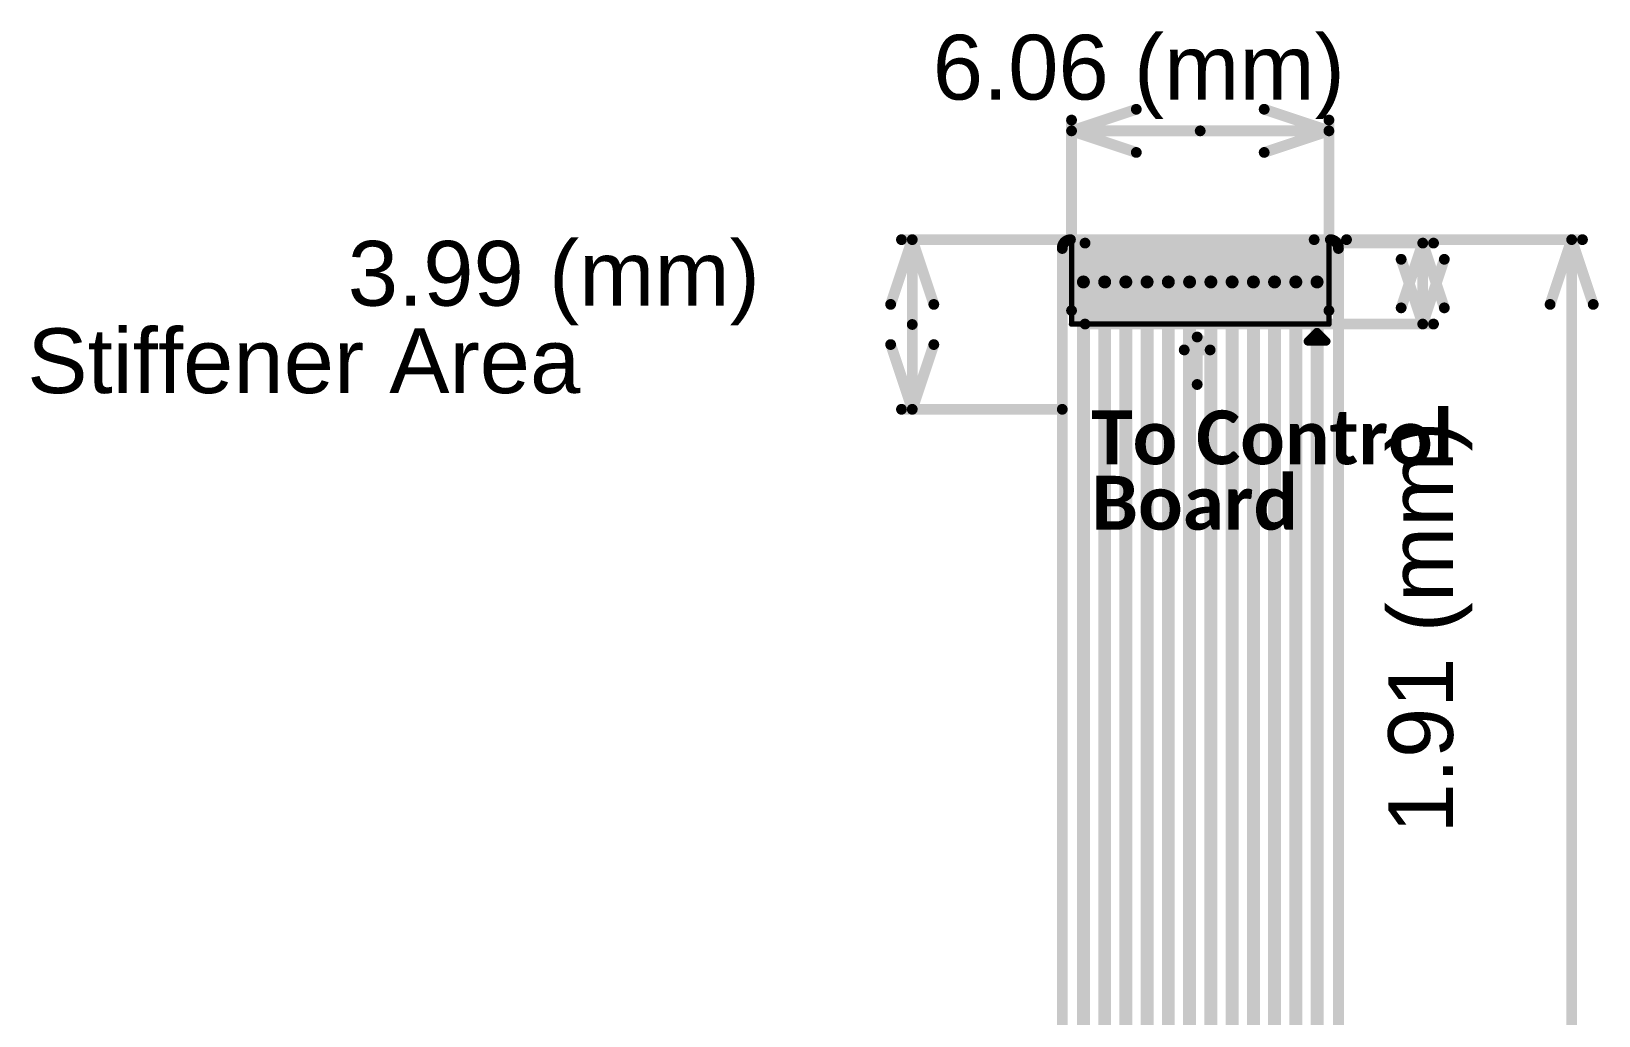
# Model space of a CAD drawing. Header units: millimetres. Extents: x -1.2 to 0.53, y -0.22 to 3.74.
# Drawn here: x -0.955 to 0.497, y 2.824 to 3.736 of the extents above; entities that cross this region are included whole.
import ezdxf

# ---------------------------------------------------------------- set-up
doc = ezdxf.new("R2010")
doc.units = ezdxf.units.MM
doc.header["$MEASUREMENT"] = 0
for name, color, linetype in [('Mechanical1', 6, 'Continuous'), ('Mechanical2', 216, 'Continuous'), ('TopLayer', 1, 'Continuous'), ('TopOverlay', 2, 'Continuous'), ('TopPaste', 8, 'Continuous'), ('TopSolder', 216, 'Continuous')]:
    doc.layers.add(name, color=color, linetype=linetype)
doc.styles.add('Arial', font='', dxfattribs={"height": 0.2})
doc.styles.add('Calibri', font='', dxfattribs={"height": 0.2})
doc.styles.get('Arial').set_extended_font_data('Arial')
doc.styles.get('Calibri').set_extended_font_data('Calibri', bold=True)

# ---------------------------------------------------------------- blocks, each defined once
blk = doc.blocks.new('12_P___R______P____1')
at = {"layer": 'TopLayer'}
for points in [[(-0.2224, 0.0335), (-0.2106, 0.0335), (-0.2106, -0.0335), (-0.2224, -0.0335)], [(-0.2028, 0.0335), (-0.1909, 0.0335), (-0.1909, -0.0335), (-0.2028, -0.0335)], [(-0.1831, 0.0335), (-0.1713, 0.0335), (-0.1713, -0.0335), (-0.1831, -0.0335)], [(-0.1634, 0.0335), (-0.1516, 0.0335), (-0.1516, -0.0335), (-0.1634, -0.0335)], [(-0.1437, 0.0335), (-0.1319, 0.0335), (-0.1319, -0.0335), (-0.1437, -0.0335)], [(-0.124, 0.0335), (-0.1122, 0.0335), (-0.1122, -0.0335), (-0.124, -0.0335)], [(-0.1043, 0.0335), (-0.0925, 0.0335), (-0.0925, -0.0335), (-0.1043, -0.0335)], [(-0.0846, 0.0335), (-0.0728, 0.0335), (-0.0728, -0.0335), (-0.0846, -0.0335)], [(-0.065, 0.0335), (-0.0531, 0.0335), (-0.0531, -0.0335), (-0.065, -0.0335)], [(-0.0453, 0.0335), (-0.0335, 0.0335), (-0.0335, -0.0335), (-0.0453, -0.0335)], [(-0.0256, 0.0335), (-0.0138, 0.0335), (-0.0138, -0.0335), (-0.0256, -0.0335)], [(-0.0059, 0.0335), (0.0059, 0.0335), (0.0059, -0.0335), (-0.0059, -0.0335)]]:
    blk.add_hatch(color=1, dxfattribs=at).paths.add_polyline_path(points)
at = {"layer": 'TopPaste'}
for points in [[(-0.2224, 0.0335), (-0.2106, 0.0335), (-0.2106, -0.0335), (-0.2224, -0.0335)], [(-0.2028, 0.0335), (-0.1909, 0.0335), (-0.1909, -0.0335), (-0.2028, -0.0335)], [(-0.1831, 0.0335), (-0.1713, 0.0335), (-0.1713, -0.0335), (-0.1831, -0.0335)], [(-0.1634, 0.0335), (-0.1516, 0.0335), (-0.1516, -0.0335), (-0.1634, -0.0335)], [(-0.1437, 0.0335), (-0.1319, 0.0335), (-0.1319, -0.0335), (-0.1437, -0.0335)], [(-0.124, 0.0335), (-0.1122, 0.0335), (-0.1122, -0.0335), (-0.124, -0.0335)], [(-0.1043, 0.0335), (-0.0925, 0.0335), (-0.0925, -0.0335), (-0.1043, -0.0335)], [(-0.0846, 0.0335), (-0.0728, 0.0335), (-0.0728, -0.0335), (-0.0846, -0.0335)], [(-0.065, 0.0335), (-0.0531, 0.0335), (-0.0531, -0.0335), (-0.065, -0.0335)], [(-0.0453, 0.0335), (-0.0335, 0.0335), (-0.0335, -0.0335), (-0.0453, -0.0335)], [(-0.0256, 0.0335), (-0.0138, 0.0335), (-0.0138, -0.0335), (-0.0256, -0.0335)], [(-0.0059, 0.0335), (0.0059, 0.0335), (0.0059, -0.0335), (-0.0059, -0.0335)]]:
    blk.add_hatch(color=8, dxfattribs=at).paths.add_polyline_path(points)
at = {"layer": 'TopSolder'}
for points in [[(-0.2264, 0.0375), (-0.2066, 0.0375), (-0.2066, -0.0375), (-0.2264, -0.0375)], [(-0.2068, 0.0375), (-0.1869, 0.0375), (-0.1869, -0.0375), (-0.2068, -0.0375)], [(-0.1871, 0.0375), (-0.1673, 0.0375), (-0.1673, -0.0375), (-0.1871, -0.0375)], [(-0.1674, 0.0375), (-0.1476, 0.0375), (-0.1476, -0.0375), (-0.1674, -0.0375)], [(-0.1477, 0.0375), (-0.1279, 0.0375), (-0.1279, -0.0375), (-0.1477, -0.0375)], [(-0.128, 0.0375), (-0.1082, 0.0375), (-0.1082, -0.0375), (-0.128, -0.0375)], [(-0.1083, 0.0375), (-0.0885, 0.0375), (-0.0885, -0.0375), (-0.1083, -0.0375)], [(-0.0886, 0.0375), (-0.0688, 0.0375), (-0.0688, -0.0375), (-0.0886, -0.0375)], [(-0.069, 0.0375), (-0.0491, 0.0375), (-0.0491, -0.0375), (-0.069, -0.0375)], [(-0.0493, 0.0375), (-0.0295, 0.0375), (-0.0295, -0.0375), (-0.0493, -0.0375)], [(-0.0296, 0.0375), (-0.0098, 0.0375), (-0.0098, -0.0375), (-0.0296, -0.0375)], [(-0.0099, 0.0375), (0.0099, 0.0375), (0.0099, -0.0375), (-0.0099, -0.0375)]]:
    blk.add_hatch(color=216, dxfattribs=at).paths.add_polyline_path(points)
at = {"layer": 'TopOverlay'}
for points, const_width in [([(-0.2275, -0.039), (-0.2275, 0.036)], 0.005), ([(0.011, -0.039), (0.011, 0.036)], 0.005), ([(-0.2275, -0.039), (0.011, -0.039)], 0.005), ([(-0.0085, -0.055), (0, -0.0465)], 0.00787), ([(0, -0.0465), (0.0085, -0.055)], 0.00787), ([(-0.0085, -0.055), (0.0085, -0.055)], 0.00787)]:
    blk.add_lwpolyline(points, dxfattribs=dict(at, const_width=const_width))
for points, const_width in [([(-0.2288, 0.036, 1), (-0.2263, 0.036, 1)], 0.0025), ([(0.0097, 0.036, 1), (0.0123, 0.036, 1)], 0.0025), ([(-0.2288, -0.039, 1), (-0.2263, -0.039, 1)], 0.0025), ([(-0.2288, -0.039, 1), (-0.2263, -0.039, 1)], 0.0025), ([(-0.002, -0.0465, 1), (0.002, -0.0465, 1)], 0.00394), ([(-0.002, -0.0465, 1), (0.002, -0.0465, 1)], 0.00394), ([(0.0097, -0.039, 1), (0.0123, -0.039, 1)], 0.0025), ([(0.0097, -0.039, 1), (0.0123, -0.039, 1)], 0.0025), ([(-0.0105, -0.055, 1), (-0.0065, -0.055, 1)], 0.00394), ([(-0.0105, -0.055, 1), (-0.0065, -0.055, 1)], 0.00394), ([(0.0065, -0.055, 1), (0.0105, -0.055, 1)], 0.00394), ([(0.0065, -0.055, 1), (0.0105, -0.055, 1)], 0.00394)]:
    blk.add_lwpolyline(points, format="xyb", close=True, dxfattribs=dict(at, const_width=const_width))

msp = doc.modelspace()

# ---------------------------------------------------------------- linework, layer by layer
at = {"layer": 'Mechanical1', "const_width": 0.01}
for points in [[(0.0086, 3.644), (0.0686, 3.664)], [(0.1871, 3.664), (0.2471, 3.644)], [(0.0086, 3.4775), (0.0086, 3.654)], [(0.0086, 3.644), (0.0686, 3.624)], [(0.0086, 3.644), (0.1278, 3.644)], [(0.1278, 3.644), (0.2471, 3.644)], [(0.1871, 3.624), (0.2471, 3.644)], [(0.2471, 3.4775), (0.2471, 3.654)], [(-0.159, 3.4832), (-0.139, 3.5432)], [(-0.149, 3.5432), (0.2334, 3.5432)], [(-0.139, 3.5432), (-0.119, 3.4832)], [(-0.139, 3.4646), (-0.139, 3.5432)], [(0.0211, 3.54), (0.344, 3.54)], [(0.2634, 3.5432), (0.482, 3.5432)], [(0.314, 3.48), (0.334, 3.54)], [(0.334, 3.54), (0.354, 3.48)], [(0.334, 3.465), (0.334, 3.54)], [(0.334, 3.465), (0.334, 3.54)], [(0.452, 3.4832), (0.472, 3.5432)], [(0.472, 3.5432), (0.492, 3.4832)], [(0.472, 2.0415), (0.472, 3.5432)], [(0.314, 3.525), (0.334, 3.465)], [(0.334, 3.465), (0.354, 3.525)], [(-0.139, 3.386), (-0.139, 3.4646)], [(0.0211, 3.465), (0.344, 3.465)], [(-0.159, 3.446), (-0.139, 3.386)], [(-0.139, 3.386), (-0.119, 3.446)], [(-0.149, 3.386), (0, 3.386)]]:
    msp.add_lwpolyline(points, dxfattribs=at)
at = {"layer": 'Mechanical1', "const_width": 0.005}
for points in [[(0.0661, 3.664, 1), (0.0711, 3.664, 1)], [(0.1846, 3.664, 1), (0.1896, 3.664, 1)], [(0.0061, 3.654, 1), (0.0111, 3.654, 1)], [(0.0061, 3.644, 1), (0.0111, 3.644, 1)], [(0.0061, 3.644, 1), (0.0111, 3.644, 1)], [(0.0061, 3.644, 1), (0.0111, 3.644, 1)], [(0.1253, 3.644, 1), (0.1303, 3.644, 1)], [(0.1253, 3.644, 1), (0.1303, 3.644, 1)], [(0.2446, 3.654, 1), (0.2496, 3.654, 1)], [(0.2446, 3.644, 1), (0.2496, 3.644, 1)], [(0.2446, 3.644, 1), (0.2496, 3.644, 1)], [(0.2446, 3.644, 1), (0.2496, 3.644, 1)], [(0.0661, 3.624, 1), (0.0711, 3.624, 1)], [(0.1846, 3.624, 1), (0.1896, 3.624, 1)], [(-0.1515, 3.5432, 1), (-0.1465, 3.5432, 1)], [(-0.1415, 3.5432, 1), (-0.1365, 3.5432, 1)], [(-0.1415, 3.5432, 1), (-0.1365, 3.5432, 1)], [(-0.1415, 3.5432, 1), (-0.1365, 3.5432, 1)], [(0.0186, 3.54, 1), (0.0236, 3.54, 1)], [(0.2309, 3.5432, 1), (0.2359, 3.5432, 1)], [(0.2609, 3.5432, 1), (0.2659, 3.5432, 1)], [(0.3315, 3.54, 1), (0.3365, 3.54, 1)], [(0.3315, 3.54, 1), (0.3365, 3.54, 1)], [(0.3315, 3.54, 1), (0.3365, 3.54, 1)], [(0.3315, 3.54, 1), (0.3365, 3.54, 1)], [(0.3415, 3.54, 1), (0.3465, 3.54, 1)], [(0.4695, 3.5432, 1), (0.4745, 3.5432, 1)], [(0.4695, 3.5432, 1), (0.4745, 3.5432, 1)], [(0.4695, 3.5432, 1), (0.4745, 3.5432, 1)], [(0.4795, 3.5432, 1), (0.4845, 3.5432, 1)], [(0.3115, 3.525, 1), (0.3165, 3.525, 1)], [(0.3515, 3.525, 1), (0.3565, 3.525, 1)], [(-0.1615, 3.4832, 1), (-0.1565, 3.4832, 1)], [(-0.1215, 3.4832, 1), (-0.1165, 3.4832, 1)], [(0.4495, 3.4832, 1), (0.4545, 3.4832, 1)], [(0.4895, 3.4832, 1), (0.4945, 3.4832, 1)], [(0.0061, 3.4775, 1), (0.0111, 3.4775, 1)], [(0.2446, 3.4775, 1), (0.2496, 3.4775, 1)], [(0.3115, 3.48, 1), (0.3165, 3.48, 1)], [(0.3515, 3.48, 1), (0.3565, 3.48, 1)], [(-0.1415, 3.4646, 1), (-0.1365, 3.4646, 1)], [(-0.1415, 3.4646, 1), (-0.1365, 3.4646, 1)], [(0.0186, 3.465, 1), (0.0236, 3.465, 1)], [(0.3315, 3.465, 1), (0.3365, 3.465, 1)], [(0.3315, 3.465, 1), (0.3365, 3.465, 1)], [(0.3315, 3.465, 1), (0.3365, 3.465, 1)], [(0.3315, 3.465, 1), (0.3365, 3.465, 1)], [(0.3415, 3.465, 1), (0.3465, 3.465, 1)], [(-0.1615, 3.446, 1), (-0.1565, 3.446, 1)], [(-0.1215, 3.446, 1), (-0.1165, 3.446, 1)], [(-0.1515, 3.386, 1), (-0.1465, 3.386, 1)], [(-0.1415, 3.386, 1), (-0.1365, 3.386, 1)], [(-0.1415, 3.386, 1), (-0.1365, 3.386, 1)], [(-0.1415, 3.386, 1), (-0.1365, 3.386, 1)], [(-0.0025, 3.386, 1), (0.0025, 3.386, 1)]]:
    msp.add_lwpolyline(points, format="xyb", close=True, dxfattribs=at)
at = {"layer": 'Mechanical2', "const_width": 0.01}
for points in [[(0, 3.535, -0.414214), (0.0076, 3.5432)], [(0.2484, 3.5432, -0.414214), (0.2559, 3.535)]]:
    msp.add_lwpolyline(points, format="xyb", dxfattribs=at)
for points in [[(0.0076, 3.5432), (0.2484, 3.5432)], [(0, 3.535), (0, 0.0082)], [(0.2559, 3.535), (0.2559, 0.0082)]]:
    msp.add_lwpolyline(points, dxfattribs=at)
at = {"layer": 'Mechanical2', "const_width": 0.005}
for points in [[(0.0051, 3.5432, 1), (0.0101, 3.5432, 1)], [(0.0051, 3.5432, 1), (0.0101, 3.5432, 1)], [(0.2459, 3.5432, 1), (0.2509, 3.5432, 1)], [(0.2459, 3.5432, 1), (0.2509, 3.5432, 1)], [(-0.0025, 3.535, 1), (0.0025, 3.535, 1)], [(-0.0025, 3.535, 1), (0.0025, 3.535, 1)], [(0.2534, 3.535, 1), (0.2584, 3.535, 1)], [(0.2534, 3.535, 1), (0.2584, 3.535, 1)]]:
    msp.add_lwpolyline(points, format="xyb", close=True, dxfattribs=at)
at = {"layer": 'TopLayer', "const_width": 0.012}
for points in [[(0.0196, 0.038), (0.0196, 3.504)], [(0.0393, 0.038), (0.0393, 3.504)], [(0.0589, 0.038), (0.0589, 3.504)], [(0.0786, 0.038), (0.0786, 3.504)], [(0.0983, 0.038), (0.0983, 3.504)], [(0.118, 0.038), (0.118, 3.504)], [(0.1377, 0.038), (0.1377, 3.504)], [(0.1574, 0.038), (0.1574, 3.504)], [(0.1771, 0.038), (0.1771, 3.504)], [(0.1967, 0.038), (0.1967, 3.504)], [(0.2164, 0.038), (0.2164, 3.504)], [(0.2361, 0.038), (0.2361, 3.504)]]:
    msp.add_lwpolyline(points, dxfattribs=at)
at = {"layer": 'TopLayer', "const_width": 0.006}
for points in [[(0.0166, 3.504, 1), (0.0226, 3.504, 1)], [(0.0363, 3.504, 1), (0.0423, 3.504, 1)], [(0.0559, 3.504, 1), (0.0619, 3.504, 1)], [(0.0756, 3.504, 1), (0.0816, 3.504, 1)], [(0.0953, 3.504, 1), (0.1013, 3.504, 1)], [(0.115, 3.504, 1), (0.121, 3.504, 1)], [(0.1347, 3.504, 1), (0.1407, 3.504, 1)], [(0.1544, 3.504, 1), (0.1604, 3.504, 1)], [(0.1741, 3.504, 1), (0.1801, 3.504, 1)], [(0.1937, 3.504, 1), (0.1997, 3.504, 1)], [(0.2134, 3.504, 1), (0.2194, 3.504, 1)], [(0.2331, 3.504, 1), (0.2391, 3.504, 1)]]:
    msp.add_lwpolyline(points, format="xyb", close=True, dxfattribs=at)
at = {"layer": 'TopOverlay', "const_width": 0.01}
for points in [[(0.113, 3.441), (0.125, 3.453)], [(0.125, 3.453), (0.137, 3.441)], [(0.125, 3.409), (0.125, 3.453)], [(0.113, 3.441), (0.137, 3.441)]]:
    msp.add_lwpolyline(points, dxfattribs=at)
at = {"layer": 'TopOverlay', "const_width": 0.005}
for points in [[(0.1225, 3.453, 1), (0.1275, 3.453, 1)], [(0.1225, 3.453, 1), (0.1275, 3.453, 1)], [(0.1225, 3.453, 1), (0.1275, 3.453, 1)], [(0.1105, 3.441, 1), (0.1155, 3.441, 1)], [(0.1105, 3.441, 1), (0.1155, 3.441, 1)], [(0.1345, 3.441, 1), (0.1395, 3.441, 1)], [(0.1345, 3.441, 1), (0.1395, 3.441, 1)], [(0.1225, 3.409, 1), (0.1275, 3.409, 1)]]:
    msp.add_lwpolyline(points, format="xyb", close=True, dxfattribs=at)

# ---------------------------------------------------------------- block references
msp.add_blockref('12_P___R______P____1', (0.2361, 3.504))

# ---------------------------------------------------------------- texts
at = {"layer": 'Mechanical1', "style": 'Arial'}
msp.add_text('6.06 (mm)', height=0.06, dxfattribs=at).set_placement((-0.12, 3.673))
for s, rotation, p in [('3.99 (mm)', 360, (-0.662, 3.482)), ('Stiffener Area', 360, (-0.959, 3.401)), ('1.91 (mm)', 90, (0.362, 2.993))]:
    msp.add_text(s, height=0.06, rotation=rotation, dxfattribs=at).set_placement(p)
at = {"layer": 'TopOverlay', "style": 'Calibri'}
for s, p in [('To Control', (0.027, 3.335)), ('Board', (0.027, 3.2744))]:
    msp.add_text(s, height=0.05, rotation=360, dxfattribs=at).set_placement(p)

doc.saveas('drawing.dxf')
